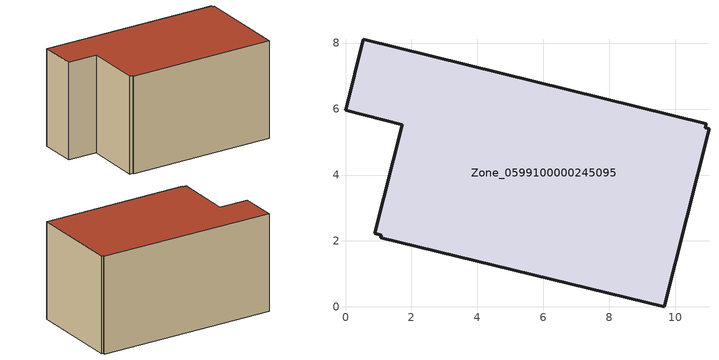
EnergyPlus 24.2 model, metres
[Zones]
Zone_0599100000245095
 floor ground (C_G): 1.72,5.53 0,5.97 0.54,8.12 10.94,5.55 10.91,5.43 11.02,5.4 9.66,0 1.06,2.09 1.09,2.18 0.89,2.23 z0
 wall outside (C_F): 10.94,5.55 0.54,8.12 0,5.97 1.72,5.53 0.89,2.23 1.09,2.18 1.06,2.09 9.66,0 11.02,5.4 10.91,5.43 10.94,5.55 z0:5.84
 roof outside (C_R): 0.89,2.23 1.09,2.18 1.06,2.09 9.66,0 11.02,5.4 10.91,5.43 10.94,5.55 0.54,8.12 0,5.97 1.72,5.53 z5.84
[BUILDING]
Pand.0599100000245095: North Axis=0; Terrain=City; Loads Convergence Tolerance Value=0.04; Temperature Convergence Tolerance Value=0.4; Solar Distribution=FullExterior; Maximum Number of Warmup Days=25; Minimum Number of Warmup Days=1
[Site:Location]
Rotterdam.The.Hague.AP_ZH_NLD Design_Conditions: Latitude=51.96; Longitude=4.45; Time Zone=1; Elevation=-4.5
[SITE:GROUNDTEMPERATURE:BUILDINGSURFACE]
18, 18, 18, 18, 18, 18, 18, 18, 18, 18, 18, 18
[MATERIAL] Thermal Absorptance=0.9; Solar Absorptance=0.7; Visible Absorptance=0.7
Name | Roughness | Thickness | Conductivity | Density | Specific Heat
G.TI.1975-1991 | MediumSmooth | 0.15 | 0.288461 | 540 | 1210
F.TI.1975-1991 | Rough | 0.3 | 0.230769 | 1920 | 840
R.TI.1975-1991 | MediumRough | 0.2 | 0.153846 | 1500 | 1000
[CONSTRUCTION]
C_G: G.TI.1975-1991
C_F: F.TI.1975-1991
C_R: R.TI.1975-1991
[ZONE]
Zone_0599100000245095: Type=1; Multiplier=1; Ceiling Height=Autocalculate; Volume=Autocalculate; Floor Area=autocalculate; Part of Total Floor Area=Yes
[ZONEINFILTRATION:DESIGNFLOWRATE]
Infil_Zone_0599100000245095: Zone or ZoneList or Space or SpaceList=Zone_0599100000245095; Schedule=AlwaysOn; Design Flow Rate Calculation Method=Flow/Area; Flow Rate per Floor Area=0.003; Constant Term Coefficient=1; Temperature Term Coefficient=0; Velocity Term Coefficient=0; Velocity Squared Term Coefficient=0
[HVACTEMPLATE:ZONE:IDEALLOADSAIRSYSTEM]
Zone_0599100000245095: Maximum Heating Supply Air Temperature=50; Minimum Cooling Supply Air Temperature=13; Maximum Heating Supply Air Humidity Ratio=0.0156; Minimum Cooling Supply Air Humidity Ratio=0.0077; Heating Limit=NoLimit; Cooling Limit=NoLimit; Dehumidification Control Type=ConstantSensibleHeatRatio; Cooling Sensible Heat Ratio=0.7; Dehumidification Setpoint=60; Humidification Control Type=None; Humidification Setpoint=30; Outdoor Air Method=None; Outdoor Air Flow Rate per Person=0.00944; Outdoor Air Flow Rate per Zone Floor Area=0; Outdoor Air Flow Rate per Zone=0; Demand Controlled Ventilation Type=None; Outdoor Air Economizer Type=NoEconomizer; Heat Recovery Type=None; Sensible Heat Recovery Effectiveness=0.7; Latent Heat Recovery Effectiveness=0.65
[ZONECONTROL:THERMOSTAT]
ThermostatControl_Zone_0599100000245095: Zone or ZoneList=Zone_0599100000245095; Control Type Schedule=DualSetpointControlType; Control 1=Thermostat_Zone_0599100000245095; Temperature Difference Between Cutout And Setpoint=0
[THERMOSTATSETPOINT:DUALSETPOINT]
Thermostat_Zone_0599100000245095: Heating Setpoint Temperature Schedule=HeatingSetpoint_Zone_0599100000245095; Cooling Setpoint Temperature Schedule=CoolingSetpoint_Zone_0599100000245095
[SCHEDULE:COMPACT]
HeatingSetpoint_Zone_0599100000245095: Through: 12/31, For: AllDays, Until: 24:00, 21
CoolingSetpoint_Zone_0599100000245095: Through: 12/31, For: AllDays, Until: 24:00, 24
DualSetpointControlType: Through: 12/31, For: AllDays, Until: 24:00, 4
AlwaysOn: Through: 12/31, For: AllDays, Until: 24:00, 1
